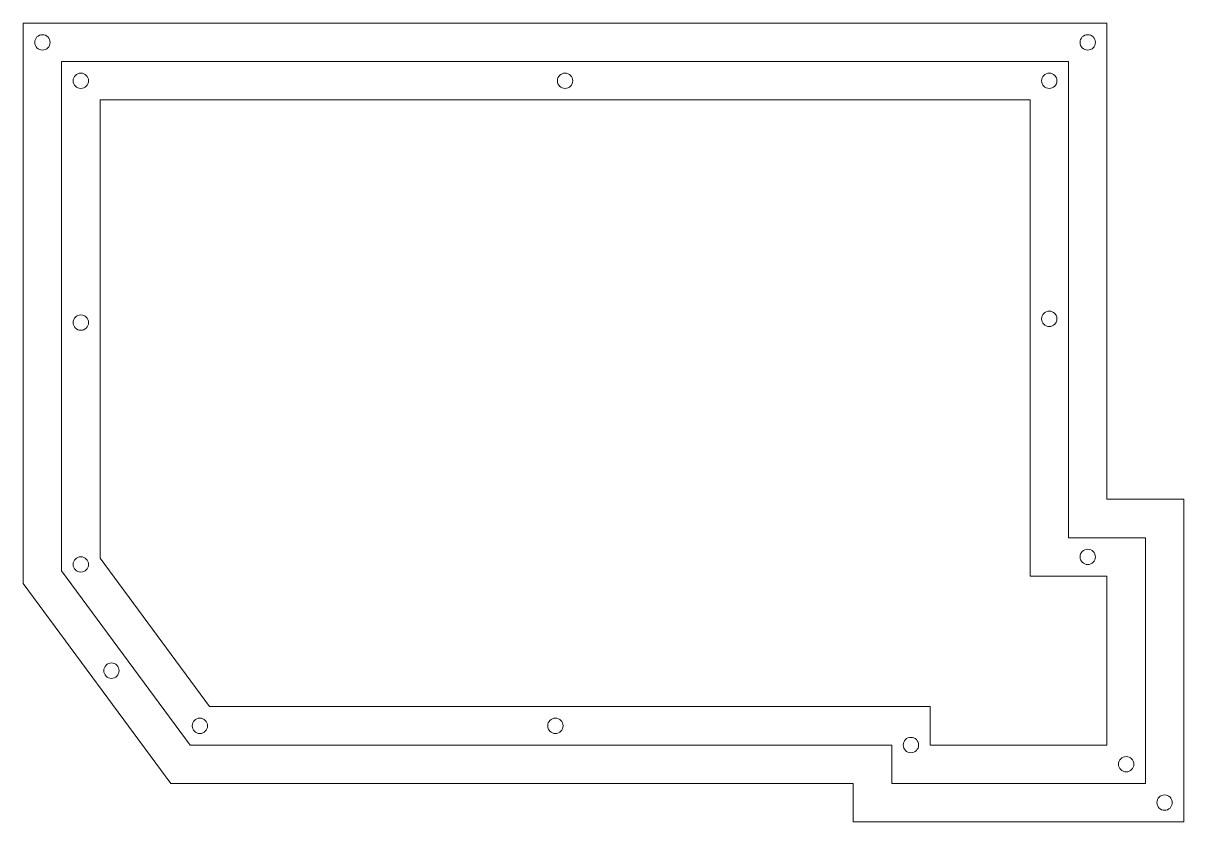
# Model space of a CAD drawing. Units: millimetres on the paper. Extents: x -81 to 70, y -37 to 67.
import ezdxf

# ---------------------------------------------------------------- set-up
doc = ezdxf.new("R2010")
doc.units = ezdxf.units.MM
doc.layers.add('0-3', color=4, linetype='Continuous', lineweight=18)

msp = doc.modelspace()

# ---------------------------------------------------------------- linework, layer by layer
at = {"layer": '0-3'}
for p, q in [((-80.76, 67.137), (60.24, 67.137)), ((-80.76, -5.815), (-80.76, 67.137))]:
    msp.add_line(p, q, dxfattribs=at)
msp.add_lwpolyline([(60.24, 67.137), (60.24, 5.136), (70.24, 5.136), (70.24, -36.862), (27.238, -36.862), (27.238, -31.862), (-61.565, -31.864), (-80.76, -5.815)], dxfattribs=at)
for points in [[(-75.76, 62.137), (55.24, 62.137), (55.24, 0.136), (65.24, 0.136), (65.24, -31.862), (32.238, -31.862), (32.238, -26.862), (-59.038, -26.864), (-75.76, -4.172)], [(-70.76, 57.137), (50.24, 57.137), (50.24, -4.864), (60.24, -4.864), (60.24, -26.862), (37.238, -26.862), (37.238, -21.862), (-56.512, -21.863), (-70.76, -2.529)]]:
    msp.add_lwpolyline(points, close=True, dxfattribs=at)
at = {"layer": '0-3', "lineweight": 9}
for centre in [(-78.26, 64.637), (57.74, 64.637), (-69.281, -17.179), (67.74, -34.362)]:
    msp.add_circle(centre, 1, dxfattribs=at)
at = {"layer": '0-3'}
for centre in [(-73.26, 59.637), (-10.26, 59.637), (52.74, 59.637), (-73.26, 28.144), (52.74, 28.637), (57.74, -2.364), (-73.26, -3.35), (-57.775, -24.364), (-11.519, -24.363), (34.738, -26.862), (62.74, -29.362)]:
    msp.add_circle(centre, 1, dxfattribs=at)

doc.saveas('drawing.dxf')
